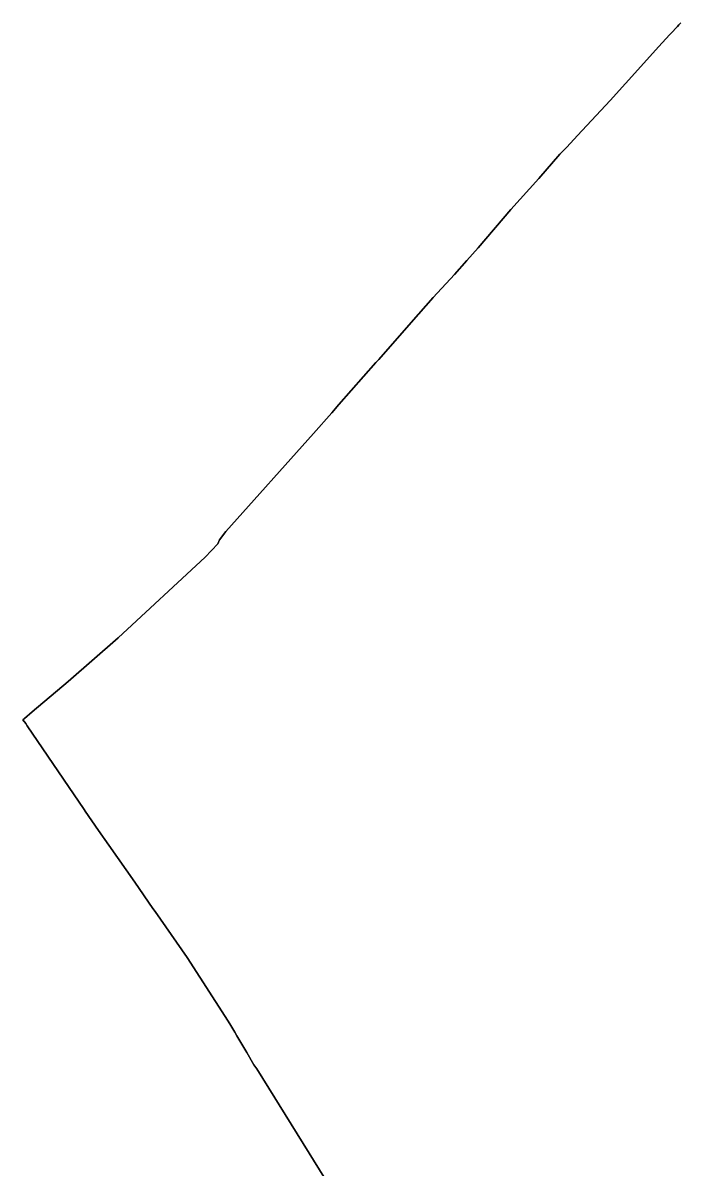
# Model space of a CAD drawing. Header units: inches. Extents: x 130170 to 284068, y 377793 to 804530.
# Drawn here: x 221456 to 222812, y 718134 to 720504 of the extents above; entities that cross this region are included whole.
import ezdxf

# ---------------------------------------------------------------- set-up
doc = ezdxf.new("R2010")
doc.units = ezdxf.units.IN
doc.header["$MEASUREMENT"] = 0
doc.layers.add('muni_il', color=7, linetype='Continuous')

msp = doc.modelspace()

# ---------------------------------------------------------------- linework, layer by layer
at = {"layer": 'muni_il'}
for points in [[(222815.1, 720504.4), (222811.5, 720500.3), (222808.7, 720496.8), (222794.9, 720482.8), (222792.8, 720480.6), (222769.1, 720454.8), (222732.8, 720414.3), (222669.6, 720344.1), (222602, 720271.9), (222579.8, 720247.4), (222573.5, 720241.1), (222565.4, 720233), (222521.8, 720182.6), (222464, 720118.4), (222396.5, 720039.2), (222373, 720013), (222347.8, 719984.2), (222303.7, 719936.7), (222273.3, 719902.1), (222238.9, 719862.5), (222191.1, 719808.6), (222184.8, 719801.8), (222108.9, 719715.4), (222094, 719698.2), (222056.2, 719655.4), (221875.1, 719452.7), (221862.2, 719435.7), (221858.3, 719427.2), (221832.6, 719399.5), (221652.7, 719232.5), (221549.5, 719142.2), (221474.9, 719079.9), (221458.9, 719066.1), (221455.7, 719063.4), (221461.5, 719055.2), (221464.5, 719050.6), (221582.2, 718877.8), (221584.5, 718874.5), (221611.9, 718834.2), (221633.2, 718804.1), (221686.9, 718727.1), (221724.3, 718673), (221728.8, 718666.5), (221794.8, 718571.4), (221794.8, 718571.4), (221879.6, 718439.8), (221885.6, 718430.6), (221891.7, 718420.5), (221893.8, 718416.9), (221897.9, 718409.5), (221918.1, 718375.3), (221933.1, 718349.8), (221938.8, 718341), (222093.6, 718092.3)], [(222093.6, 718092.3), (221938.8, 718341), (221933.1, 718349.8), (221918.1, 718375.3), (221897.9, 718409.5), (221893.8, 718416.9), (221891.7, 718420.5), (221885.6, 718430.6), (221879.6, 718439.8), (221794.8, 718571.4), (221794.8, 718571.4), (221728.8, 718666.5), (221724.3, 718673), (221686.9, 718727.1), (221633.2, 718804.1), (221611.9, 718834.2), (221584.5, 718874.5), (221582.2, 718877.8), (221464.5, 719050.6), (221461.5, 719055.2), (221455.7, 719063.4), (221458.9, 719066.1), (221474.9, 719079.9), (221549.5, 719142.2), (221652.7, 719232.5), (221832.6, 719399.5), (221858.3, 719427.2), (221862.2, 719435.7), (221875.1, 719452.7), (222056.2, 719655.4), (222094, 719698.2), (222108.9, 719715.4), (222184.8, 719801.8), (222191.1, 719808.6), (222238.9, 719862.5), (222273.3, 719902.1), (222303.7, 719936.7), (222347.8, 719984.2), (222373, 720013), (222396.5, 720039.2), (222464, 720118.4), (222521.8, 720182.6), (222565.4, 720233), (222573.5, 720241.1), (222579.8, 720247.4), (222602, 720271.9), (222669.6, 720344.1), (222732.8, 720414.3), (222769.1, 720454.8), (222792.8, 720480.6), (222794.9, 720482.8), (222808.7, 720496.8), (222811.5, 720500.3), (222815.1, 720504.4)]]:
    msp.add_lwpolyline(points, dxfattribs=at)

doc.saveas('drawing.dxf')
